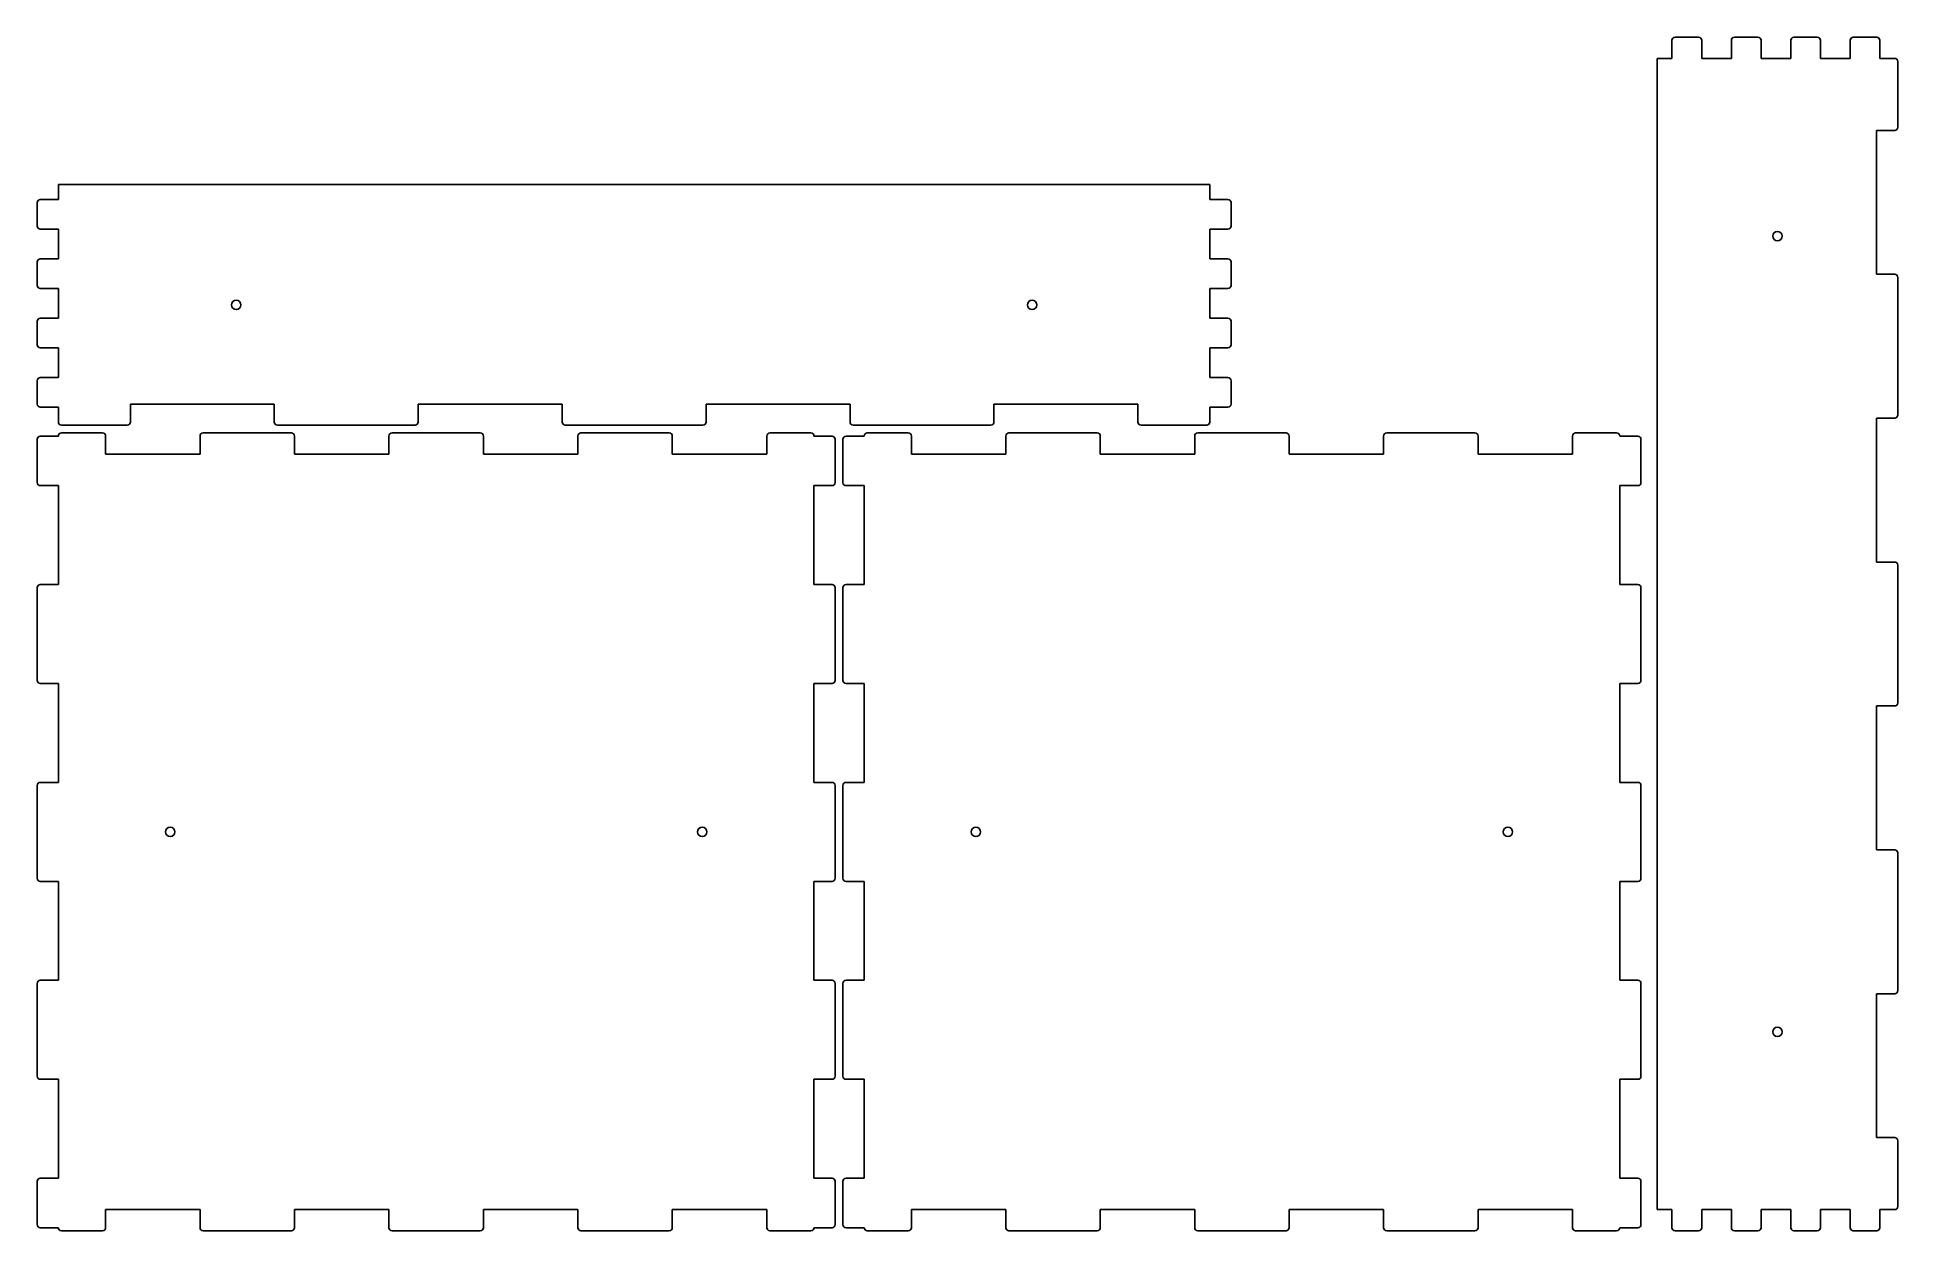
# Model space of a CAD drawing. Header units: millimetres. Extents: x 0 to 1194, y 0 to 766.
import ezdxf

# ---------------------------------------------------------------- set-up
doc = ezdxf.new("R2010")
doc.units = ezdxf.units.MM
doc.layers.add('SheetCutProfiles', color=7, linetype='CONTINUOUS')

msp = doc.modelspace()

# ---------------------------------------------------------------- linework, layer by layer
at = {"layer": 'SheetCutProfiles'}
for p, q in [((1065.975, 766), (1050.925, 766)), ((1104.075, 766), (1089.025, 766)), ((1142.175, 766), (1127.125, 766)), ((1180.275, 766), (1165.225, 766)), ((1039.4, 752.4), (1039.4, 13.6)), ((1048.925, 752.4), (1039.4, 752.4)), ((1048.925, 752.4), (1048.925, 764)), ((1067.975, 764), (1067.975, 752.4)), ((1087.025, 752.4), (1067.975, 752.4)), ((1087.025, 752.4), (1087.025, 764)), ((1106.075, 764), (1106.075, 752.4)), ((1125.125, 752.4), (1106.075, 752.4)), ((1125.125, 752.4), (1125.125, 764)), ((1144.175, 764), (1144.175, 752.4)), ((1163.225, 752.4), (1144.175, 752.4)), ((1163.225, 752.4), (1163.225, 764)), ((1182.275, 764), (1182.275, 752.4)), ((1191.8, 752.4), (1182.275, 752.4)), ((1193.8, 708.225), (1193.8, 750.4)), ((1180.2, 706.225), (1191.8, 706.225)), ((1180.2, 706.225), (1180.2, 613.875)), ((13.6, 671.4), (752.4, 671.4)), ((13.6, 661.875), (13.6, 671.4)), ((752.4, 661.875), (752.4, 671.4)), ((0, 644.825), (0, 659.875)), ((13.6, 661.875), (2, 661.875)), ((752.4, 661.875), (764, 661.875)), ((766, 644.825), (766, 659.875)), ((2, 642.825), (13.6, 642.825)), ((13.6, 623.775), (13.6, 642.825)), ((752.4, 623.775), (752.4, 642.825)), ((764, 642.825), (752.4, 642.825)), ((0, 606.725), (0, 621.775)), ((13.6, 623.775), (2, 623.775)), ((752.4, 623.775), (764, 623.775)), ((766, 606.725), (766, 621.775)), ((1191.8, 613.875), (1180.2, 613.875)), ((1193.8, 523.525), (1193.8, 611.875)), ((2, 604.725), (13.6, 604.725)), ((13.6, 585.675), (13.6, 604.725)), ((752.4, 585.675), (752.4, 604.725)), ((764, 604.725), (752.4, 604.725)), ((13.6, 585.675), (2, 585.675)), ((752.4, 585.675), (764, 585.675)), ((0, 568.625), (0, 583.675)), ((766, 568.625), (766, 583.675)), ((2, 566.625), (13.6, 566.625)), ((13.6, 547.575), (13.6, 566.625)), ((752.4, 547.575), (752.4, 566.625)), ((764, 566.625), (752.4, 566.625)), ((0, 530.525), (0, 545.575)), ((13.6, 547.575), (2, 547.575)), ((752.4, 547.575), (764, 547.575)), ((766, 530.525), (766, 545.575)), ((2, 528.525), (13.6, 528.525)), ((13.6, 519), (13.6, 528.525)), ((59.775, 530.6), (59.775, 519)), ((59.775, 530.6), (152.125, 530.6)), ((152.125, 519), (152.125, 530.6)), ((244.475, 530.6), (244.475, 519)), ((244.475, 530.6), (336.825, 530.6)), ((336.825, 519), (336.825, 530.6)), ((429.175, 530.6), (429.175, 519)), ((429.175, 530.6), (521.525, 530.6)), ((521.525, 519), (521.525, 530.6)), ((613.875, 530.6), (613.875, 519)), ((613.875, 530.6), (706.225, 530.6)), ((706.225, 519), (706.225, 530.6)), ((752.4, 528.525), (752.4, 519)), ((764, 528.525), (752.4, 528.525)), ((57.775, 517), (15.6, 517)), ((242.475, 517), (154.125, 517)), ((427.175, 517), (338.825, 517)), ((611.875, 517), (523.525, 517)), ((750.4, 517), (708.225, 517)), ((1180.2, 521.525), (1191.8, 521.525)), ((1180.2, 521.525), (1180.2, 429.175)), ((0, 480.25), (0, 508)), ((13.6, 510), (2, 510)), ((15.6, 512), (41.9, 512)), ((43.9, 498.4), (43.9, 510)), ((104.5, 510), (104.5, 498.4)), ((106.5, 512), (163.1, 512)), ((165.1, 498.4), (165.1, 510)), ((225.7, 510), (225.7, 498.4)), ((227.7, 512), (284.3, 512)), ((286.3, 498.4), (286.3, 510)), ((346.9, 510), (346.9, 498.4)), ((348.9, 512), (405.5, 512)), ((407.5, 498.4), (407.5, 510)), ((468.1, 510), (468.1, 498.4)), ((470.1, 512), (496.4, 512)), ((510, 510), (498.4, 510)), ((512, 480.25), (512, 508)), ((517, 480.25), (517, 508)), ((519, 510), (530.6, 510)), ((558.9, 512), (532.6, 512)), ((560.9, 510), (560.9, 498.4)), ((621.5, 498.4), (621.5, 510)), ((680.1, 512), (623.5, 512)), ((682.1, 510), (682.1, 498.4)), ((742.7, 498.4), (742.7, 510)), ((801.3, 512), (744.7, 512)), ((803.3, 510), (803.3, 498.4)), ((863.9, 498.4), (863.9, 510)), ((922.5, 512), (865.9, 512)), ((924.5, 510), (924.5, 498.4)), ((985.1, 498.4), (985.1, 510)), ((1013.4, 512), (987.1, 512)), ((1015.4, 510), (1027, 510)), ((1029, 480.25), (1029, 508)), ((104.5, 498.4), (43.9, 498.4)), ((225.7, 498.4), (165.1, 498.4)), ((346.9, 498.4), (286.3, 498.4)), ((468.1, 498.4), (407.5, 498.4)), ((560.9, 498.4), (621.5, 498.4)), ((682.1, 498.4), (742.7, 498.4)), ((803.3, 498.4), (863.9, 498.4)), ((924.5, 498.4), (985.1, 498.4)), ((2, 478.25), (13.6, 478.25)), ((13.6, 478.25), (13.6, 414.75)), ((498.4, 478.25), (510, 478.25)), ((498.4, 414.75), (498.4, 478.25)), ((530.6, 478.25), (519, 478.25)), ((530.6, 414.75), (530.6, 478.25)), ((1015.4, 478.25), (1015.4, 414.75)), ((1027, 478.25), (1015.4, 478.25)), ((1191.8, 429.175), (1180.2, 429.175)), ((1193.8, 338.825), (1193.8, 427.175)), ((0, 353.25), (0, 412.75)), ((13.6, 414.75), (2, 414.75)), ((510, 414.75), (498.4, 414.75)), ((512, 353.25), (512, 412.75)), ((517, 353.25), (517, 412.75)), ((519, 414.75), (530.6, 414.75)), ((1015.4, 414.75), (1027, 414.75)), ((1029, 353.25), (1029, 412.75)), ((2, 351.25), (13.6, 351.25)), ((13.6, 351.25), (13.6, 287.75)), ((498.4, 351.25), (510, 351.25)), ((498.4, 287.75), (498.4, 351.25)), ((530.6, 351.25), (519, 351.25)), ((530.6, 287.75), (530.6, 351.25)), ((1015.4, 351.25), (1015.4, 287.75)), ((1027, 351.25), (1015.4, 351.25)), ((1180.2, 336.825), (1191.8, 336.825)), ((1180.2, 336.825), (1180.2, 244.475)), ((13.6, 287.75), (2, 287.75)), ((510, 287.75), (498.4, 287.75)), ((519, 287.75), (530.6, 287.75)), ((1015.4, 287.75), (1027, 287.75)), ((0, 226.25), (0, 285.75)), ((512, 226.25), (512, 285.75)), ((517, 226.25), (517, 285.75)), ((1029, 226.25), (1029, 285.75)), ((1191.8, 244.475), (1180.2, 244.475)), ((1193.8, 154.125), (1193.8, 242.475)), ((2, 224.25), (13.6, 224.25)), ((13.6, 224.25), (13.6, 160.75)), ((498.4, 224.25), (510, 224.25)), ((498.4, 160.75), (498.4, 224.25)), ((530.6, 224.25), (519, 224.25)), ((530.6, 160.75), (530.6, 224.25)), ((1015.4, 224.25), (1015.4, 160.75)), ((1027, 224.25), (1015.4, 224.25)), ((0, 99.25), (0, 158.75)), ((13.6, 160.75), (2, 160.75)), ((510, 160.75), (498.4, 160.75)), ((512, 99.25), (512, 158.75)), ((517, 99.25), (517, 158.75)), ((519, 160.75), (530.6, 160.75)), ((1015.4, 160.75), (1027, 160.75)), ((1029, 99.25), (1029, 158.75)), ((1180.2, 152.125), (1191.8, 152.125)), ((1180.2, 152.125), (1180.2, 59.775)), ((2, 97.25), (13.6, 97.25)), ((13.6, 97.25), (13.6, 33.75)), ((498.4, 97.25), (510, 97.25)), ((498.4, 33.75), (498.4, 97.25)), ((530.6, 97.25), (519, 97.25)), ((530.6, 33.75), (530.6, 97.25)), ((1015.4, 97.25), (1015.4, 33.75)), ((1027, 97.25), (1015.4, 97.25)), ((1191.8, 59.775), (1180.2, 59.775)), ((1193.8, 15.6), (1193.8, 57.775)), ((0, 4), (0, 31.75)), ((13.6, 33.75), (2, 33.75)), ((510, 33.75), (498.4, 33.75)), ((512, 4), (512, 31.75)), ((517, 4), (517, 31.75)), ((519, 33.75), (530.6, 33.75)), ((1015.4, 33.75), (1027, 33.75)), ((1029, 4), (1029, 31.75)), ((43.9, 2), (43.9, 13.6)), ((43.9, 13.6), (104.5, 13.6)), ((104.5, 13.6), (104.5, 2)), ((165.1, 13.6), (225.7, 13.6)), ((165.1, 2), (165.1, 13.6)), ((225.7, 13.6), (225.7, 2)), ((286.3, 13.6), (346.9, 13.6)), ((286.3, 2), (286.3, 13.6)), ((346.9, 13.6), (346.9, 2)), ((407.5, 13.6), (468.1, 13.6)), ((407.5, 2), (407.5, 13.6)), ((468.1, 13.6), (468.1, 2)), ((560.9, 13.6), (560.9, 2)), ((621.5, 13.6), (560.9, 13.6)), ((621.5, 2), (621.5, 13.6)), ((682.1, 13.6), (682.1, 2)), ((742.7, 13.6), (682.1, 13.6)), ((742.7, 2), (742.7, 13.6)), ((803.3, 13.6), (803.3, 2)), ((863.9, 13.6), (803.3, 13.6)), ((863.9, 2), (863.9, 13.6)), ((924.5, 13.6), (924.5, 2)), ((985.1, 13.6), (924.5, 13.6)), ((985.1, 2), (985.1, 13.6)), ((1048.925, 13.6), (1039.4, 13.6)), ((1048.925, 13.6), (1048.925, 2)), ((1087.025, 13.6), (1067.975, 13.6)), ((1067.975, 2), (1067.975, 13.6)), ((1087.025, 13.6), (1087.025, 2)), ((1125.125, 13.6), (1106.075, 13.6)), ((1106.075, 2), (1106.075, 13.6)), ((1125.125, 13.6), (1125.125, 2)), ((1163.225, 13.6), (1144.175, 13.6)), ((1144.175, 2), (1144.175, 13.6)), ((1163.225, 13.6), (1163.225, 2)), ((1182.275, 13.6), (1191.8, 13.6)), ((1182.275, 2), (1182.275, 13.6)), ((13.6, 2), (2, 2)), ((41.9, 0), (15.6, 0)), ((163.1, 0), (106.5, 0)), ((284.3, 0), (227.7, 0)), ((405.5, 0), (348.9, 0)), ((496.4, 0), (470.1, 0)), ((510, 2), (498.4, 2)), ((519, 2), (530.6, 2)), ((532.6, 0), (558.9, 0)), ((623.5, 0), (680.1, 0)), ((744.7, 0), (801.3, 0)), ((865.9, 0), (922.5, 0)), ((987.1, 0), (1013.4, 0)), ((1015.4, 2), (1027, 2)), ((1065.975, 0), (1050.925, 0)), ((1104.075, 0), (1089.025, 0)), ((1142.175, 0), (1127.125, 0)), ((1180.275, 0), (1165.225, 0))]:
    msp.add_line(p, q, dxfattribs=at)
for centre in [(1116.6, 638.333), (127.667, 594.2), (638.333, 594.2), (85.333, 256), (426.667, 256), (602.333, 256), (943.667, 256), (1116.6, 127.667)]:
    msp.add_circle(centre, 3, dxfattribs=at)
for centre, start, end in [((1050.925, 764), 90, 180), ((1065.975, 764), 0, 90), ((1089.025, 764), 90, 180), ((1104.075, 764), 0, 90), ((1127.125, 764), 90, 180), ((1142.175, 764), 0, 90), ((1165.225, 764), 90, 180), ((1180.275, 764), 0, 90), ((1191.8, 750.4), 0, 90), ((1191.8, 708.225), -90, 0), ((2, 659.875), 90, 180), ((764, 659.875), 0, 90), ((2, 644.825), 180, -90), ((764, 644.825), -90, 0), ((2, 621.775), 90, 180), ((764, 621.775), 0, 90), ((1191.8, 611.875), 0, 90), ((2, 606.725), 180, -90), ((764, 606.725), -90, 0), ((2, 583.675), 90, 180), ((764, 583.675), 0, 90), ((2, 568.625), 180, -90), ((764, 568.625), -90, 0), ((2, 545.575), 90, 180), ((764, 545.575), 0, 90), ((2, 530.525), 180, -90), ((764, 530.525), -90, 0), ((15.6, 519), 180, -90), ((57.775, 519), -90, 0), ((154.125, 519), 180, -90), ((242.475, 519), -90, 0), ((338.825, 519), 180, -90), ((427.175, 519), -90, 0), ((523.525, 519), 180, -90), ((611.875, 519), -90, 0), ((708.225, 519), 180, -90), ((750.4, 519), -90, 0), ((1191.8, 523.525), -90, 0), ((2, 508), 90, 180), ((15.6, 510), 90, 180), ((41.9, 510), 0, 90), ((106.5, 510), 90, 180), ((163.1, 510), 0, 90), ((227.7, 510), 90, 180), ((284.3, 510), 0, 90), ((348.9, 510), 90, 180), ((405.5, 510), 0, 90), ((470.1, 510), 90, 180), ((496.4, 510), 0, 90), ((510, 508), 0, 90), ((519, 508), 90, 180), ((532.6, 510), 90, 180), ((558.9, 510), 0, 90), ((623.5, 510), 90, 180), ((680.1, 510), 0, 90), ((744.7, 510), 90, 180), ((801.3, 510), 0, 90), ((865.9, 510), 90, 180), ((922.5, 510), 0, 90), ((987.1, 510), 90, 180), ((1013.4, 510), 0, 90), ((1027, 508), 0, 90), ((2, 480.25), 180, -90), ((510, 480.25), -90, 0), ((519, 480.25), 180, -90), ((1027, 480.25), -90, 0), ((1191.8, 427.175), 0, 90), ((2, 412.75), 90, 180), ((510, 412.75), 0, 90), ((519, 412.75), 90, 180), ((1027, 412.75), 0, 90), ((2, 353.25), 180, -90), ((510, 353.25), -90, 0), ((519, 353.25), 180, -90), ((1027, 353.25), -90, 0), ((1191.8, 338.825), -90, 0), ((2, 285.75), 90, 180), ((510, 285.75), 0, 90), ((519, 285.75), 90, 180), ((1027, 285.75), 0, 90), ((1191.8, 242.475), 0, 90), ((2, 226.25), 180, -90), ((510, 226.25), -90, 0), ((519, 226.25), 180, -90), ((1027, 226.25), -90, 0), ((2, 158.75), 90, 180), ((510, 158.75), 0, 90), ((519, 158.75), 90, 180), ((1027, 158.75), 0, 90), ((1191.8, 154.125), -90, 0), ((2, 99.25), 180, -90), ((510, 99.25), -90, 0), ((519, 99.25), 180, -90), ((1027, 99.25), -90, 0), ((1191.8, 57.775), 0, 90), ((2, 31.75), 90, 180), ((510, 31.75), 0, 90), ((519, 31.75), 90, 180), ((1027, 31.75), 0, 90), ((1191.8, 15.6), -90, 0), ((2, 4), 180, -90), ((15.6, 2), 180, -90), ((41.9, 2), -90, 0), ((106.5, 2), 180, -90), ((163.1, 2), -90, 0), ((227.7, 2), 180, -90), ((284.3, 2), -90, 0), ((348.9, 2), 180, -90), ((405.5, 2), -90, 0), ((470.1, 2), 180, -90), ((496.4, 2), -90, 0), ((510, 4), -90, 0), ((519, 4), 180, -90), ((532.6, 2), 180, -90), ((558.9, 2), -90, 0), ((623.5, 2), 180, -90), ((680.1, 2), -90, 0), ((744.7, 2), 180, -90), ((801.3, 2), -90, 0), ((865.9, 2), 180, -90), ((922.5, 2), -90, 0), ((987.1, 2), 180, -90), ((1013.4, 2), -90, 0), ((1027, 4), -90, 0), ((1050.925, 2), 180, -90), ((1065.975, 2), -90, 0), ((1089.025, 2), 180, -90), ((1104.075, 2), -90, 0), ((1127.125, 2), 180, -90), ((1142.175, 2), -90, 0), ((1165.225, 2), 180, -90), ((1180.275, 2), -90, 0)]:
    msp.add_arc(centre, 2, start, end, dxfattribs=at)

doc.saveas('drawing.dxf')
